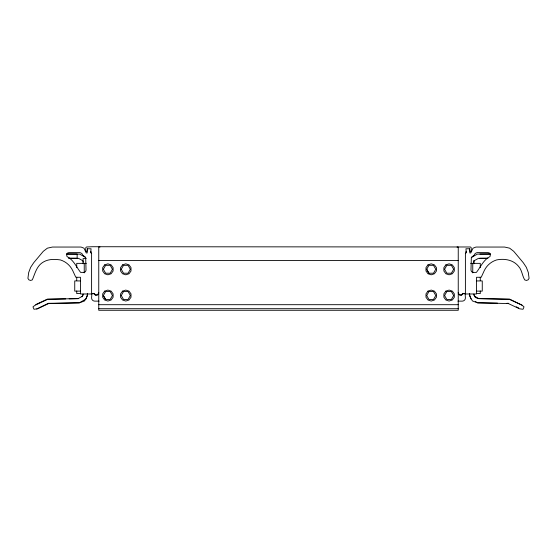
<?xml version="1.0" encoding="UTF-8"?>
<svg xmlns="http://www.w3.org/2000/svg" width="557" height="557" viewBox="0 0 557 557"><rect width="100%" height="100%" fill="white"/><g stroke="black" fill="none" stroke-linecap="round" stroke-linejoin="round"><path stroke-width="0.84" d="M473.91 263.774L473.91 260.314M103.365 295.53L105.642 299.45L110.189 299.45L112.458 295.509L110.189 291.576L105.642 291.59L103.365 295.53L105.642 299.45M426.676 269.282L428.953 265.327L433.492 265.327L435.769 269.282L433.492 273.215L428.953 273.215L426.676 269.282L428.953 273.202M87.386 293.448L87.365 296.046L84.546 300.947L79.449 302.806L48.612 303.565L37.479 308.801L33.963 309.267L32.974 306.844L36.609 304.143L47.373 299.123L78.182 298.636L82.485 296.15L83.146 294.061M87.519 248.77L87.171 252.948L86.238 252.948L84.003 248.199L81.05 247.05L52.421 247.05L47.38 248.171L43.286 251.311L33.699 262.737L30.656 267.318L28.706 272.457L27.92 278.34L28.894 279.858L30.593 280.456L32.306 279.886C35.084 273.473 36.63 265.835 43.369 262.02C48.556 258.949 54.593 259.089 60.365 259.924A20.303 20.303 0 0 1 72.716 270.577L75.794 277.275L80.459 277.275L80.459 293.978L91.599 293.978L91.599 253.094L90.7 252.244L91.076 248.77L87.519 248.77L86.669 251.722L85.562 251.019L85.896 247.447L86.586 246.981L92.26 246.723L470.414 246.981L471.104 247.447L471.438 251.019L470.331 251.722L469.481 248.77L465.924 248.77L466.3 252.244L465.401 253.094L465.401 293.978L476.541 293.978L476.541 277.275L481.206 277.275L484.284 270.577A20.303 20.303 0 0 1 496.635 259.924C504.419 258.385 513.046 259.75 518.372 266.121C522.069 269.999 522.069 275.555 524.694 279.886L526.407 280.456L528.106 279.858L529.08 278.34L528.294 272.457L526.344 267.318L523.302 262.737L513.714 251.311L509.62 248.171L504.579 247.05L475.95 247.05L472.997 248.199L470.762 252.948L469.829 252.948L469.481 248.77M473.631 262.82L474.188 260.718L478.512 258.323L487.932 258.274M471.347 257.48L470.971 270.117L471.424 271.517L472.621 272.387L476.395 272.387C480.649 267.04 483.337 259.952 489.979 256.561L490.473 254.375L489.617 253.108L488.169 252.62L477.008 252.62L475.17 253.477L474.209 255.106L471.347 257.48L477.391 254.103L490.383 254.041M87.358 294.702L86.022 298.977L79.345 302.834L48.334 303.321L36.685 309.024M98.756 292.885L98.297 294.187L97.106 295.05L95.393 295.168L93.917 293.657L91.849 293.908L91.599 297.953A3.182 3.182 0 0 0 94.781 301.135L99.083 301.135M91.076 251.221L90.554 252.648L91.599 253.414M82.018 296.853L83.139 294.904M98.756 292.78L97.559 294.848L95.442 294.98L94.363 293.4L91.599 293.4M99.237 246.981L99.995 247.05M457.005 247.05L457.763 246.981M465.401 253.414L466.446 252.648L465.924 251.221M35.829 304.902L40.898 302.507M41.643 302.159L46.858 299.708M47.603 299.36L65.705 298.914M69.152 298.831L78.634 298.601M479.842 254.041L490.083 254.013M479.869 258.267L487.528 258.246M86.251 258.58L83.084 258.587L83.09 263.774M98.756 260.572L458.244 260.572M86.356 263.357L76.727 263.357L76.727 267.673M470.644 263.357L480.273 263.357L480.273 267.673M80.459 280.93L74.735 280.93L74.735 291.116L80.459 291.116M476.541 280.93L482.265 280.93L482.265 291.116L476.541 291.116M465.401 293.4L462.637 293.4L461.558 294.98L459.441 294.848L458.244 292.78M80.319 293.581L76.727 293.581L76.727 290.984M476.681 293.581L480.273 293.581L480.273 290.984M457.917 301.135L462.219 301.135A3.182 3.182 0 0 0 465.401 297.953L465.151 293.908L463.083 293.657L461.607 295.168L459.894 295.05L458.703 294.187L458.244 292.885M98.756 304.693L458.244 304.693M98.756 308.689L458.244 308.689M66.917 254.013L77.158 254.041L77.131 258.267L68.615 258.239M66.617 254.041L79.609 254.103L85.681 257.473L86.029 270.117L85.576 271.517L84.379 272.387L80.605 272.387C76.351 267.04 73.663 259.952 67.021 256.561L66.527 254.375L67.383 253.108L68.831 252.62L79.992 252.62L81.83 253.477L82.791 255.106L85.653 257.48M69.068 258.274L78.488 258.323L82.812 260.718L83.181 262.117M497.471 303.14L477.655 302.834L475.427 301.546M506.947 303.293L508.666 303.321M469.614 293.448L469.635 296.046L472.454 300.947L477.551 302.806L508.388 303.565L519.521 308.801L523.037 309.267L524.026 306.844L521.909 305.104L509.397 299.36L478.366 298.601L475.358 297.501L473.861 294.904M516.214 306.803L518.72 308.014M521.909 305.104L509.627 299.123L478.818 298.636L474.515 296.15L473.854 294.061M469.642 294.702L470.978 298.977M480.273 277.17L480.273 280.624M472.761 263.357L472.761 272.853M458.244 247.05L458.244 310.277L98.756 310.277L98.756 247.05M84.239 263.357L84.239 272.853M76.727 277.17L76.727 280.624M103.365 269.268L105.642 273.215L110.189 273.215L112.458 269.268L110.189 265.327L105.642 265.341L103.365 269.282M121.259 269.268L123.536 273.215L128.082 273.215L130.352 269.268L128.082 265.327L123.536 265.341L121.259 269.282M121.259 295.509L123.536 291.576L128.082 291.576L130.352 295.509L128.082 299.464L123.536 299.464L121.259 295.509M426.676 295.509L428.953 291.576L433.492 291.576L435.769 295.509L433.492 299.464L428.953 299.464L426.676 295.509M444.57 269.268L446.846 273.215L451.393 273.215L453.663 269.268L451.393 265.327L446.846 265.341L444.57 269.282M444.57 295.509L446.846 291.576L451.393 291.576L453.663 295.509L451.393 299.464L446.846 299.464L444.57 295.509M104.667 264.881L102.676 267.625L102.676 271.015L104.667 273.759L107.891 274.81L111.121 273.759L113.113 271.015L113.113 267.625L111.121 264.881L107.891 263.83L104.667 264.881M122.561 264.881L120.57 267.625L120.57 271.015L122.561 273.759L125.791 274.81L129.015 273.759L131.006 271.015L131.006 267.625L129.015 264.881L125.791 263.83L122.561 264.881M104.667 291.123L102.676 293.873L102.676 297.264L104.667 300.007L107.891 301.052L111.121 300.007L113.113 297.264L113.113 293.873L111.121 291.123L107.891 290.079L104.667 291.123M122.561 291.123L120.57 293.873L120.57 297.264L122.561 300.007L125.791 301.052L129.015 300.007L131.006 297.264L131.006 293.873L129.015 291.123L125.791 290.079L122.561 291.123M427.978 264.881L425.987 267.625L425.987 271.015L427.978 273.759L431.202 274.81L434.432 273.759L436.423 271.015L436.423 267.625L434.432 264.881L431.202 263.83L427.978 264.881M445.872 264.881L443.88 267.625L443.88 271.015L445.872 273.759L449.102 274.81L452.326 273.759L454.317 271.015L454.317 267.625L452.326 264.881L449.102 263.83L445.872 264.881M427.978 291.123L425.987 293.873L425.987 297.264L427.978 300.007L431.202 301.052L434.432 300.007L436.423 297.264L436.423 293.873L434.432 291.123L431.202 290.079L427.978 291.123M445.872 291.123L443.88 293.873L443.88 297.264L445.872 300.007L449.102 301.052L452.326 300.007L454.317 297.264L454.317 293.873L452.326 291.123L449.102 290.079L445.872 291.123"/></g></svg>
